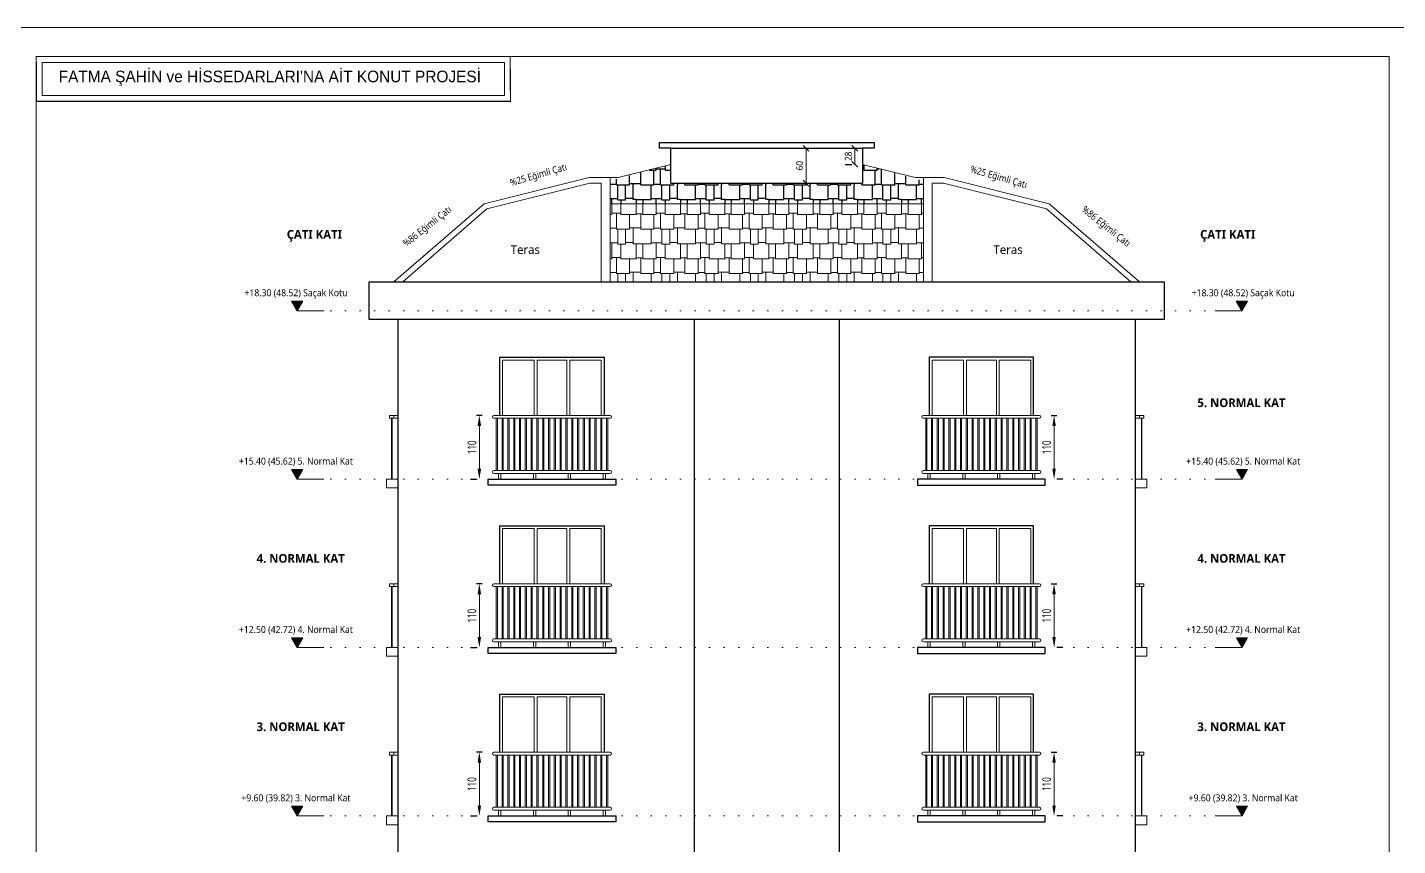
# Model space of a CAD drawing. Header units: metres. Extents: x 14968 to 56958, y -40276 to -31129.
# Drawn here: x 46344 to 48706, y -35885 to -34476 of the extents above; entities that cross this region are included whole.
import ezdxf
from ezdxf.enums import TextEntityAlignment as Align

# ---------------------------------------------------------------- set-up
doc = ezdxf.new("R2010")
doc.units = ezdxf.units.M
doc.linetypes.add('DOT', pattern=[0.25, 0, -0.25])
doc.layers.get('0').update_dxf_attribs({"lineweight": 13})
doc.layers.get('Defpoints').update_dxf_attribs({"lineweight": 9})
for name, color, linetype, lineweight in [('A ANTET', 7, 'Continuous', 13), ('A DUVAR', 7, 'Continuous', 25), ('A KORKULUK', 87, 'Continuous', 9), ('A KOT KESİT', 51, 'Continuous', 15), ('A PENCERE', 140, 'Continuous', 9), ('A YAZI', 7, 'Continuous', 13), ('A YAZI MALZEME', 131, 'Continuous', 9), ('A YAZI VAZ', 7, 'Continuous', 13), ('A ÇATI', 11, 'Continuous', 9), ('A ÖLÇÜ DIŞ', 31, 'Continuous', 13), ('A ÖLÇÜ KESİT', 31, 'Continuous', 9)]:
    doc.layers.add(name, color=color, linetype=linetype, lineweight=lineweight)
doc.layers.add('A KESİT DUVAR GÖRÜNÜŞ', color=7, linetype='Continuous', lineweight=9, true_color=0x848484)
doc.layers.add('A KOT KESİT KAT HİZASI', color=7, linetype='DOT', lineweight=15, true_color=0xffff7f)
doc.layers.add('A ÇATI GÖR', color=7, linetype='Continuous', true_color=0x848484)
doc.styles.add('HİB ARIAL 95', font='arial.ttf', dxfattribs={"width": 0.95})
doc.styles.add('HİB GENISO .9', font='GENISO.ttf', dxfattribs={"width": 0.9})
doc.styles.add('HİB NORMAL', font='segoeui.ttf')
doc.styles.add('HİB Segoe Semibold', font='')
doc.styles.add('HİB Segoe Semilight .7', font='segoeuisl.ttf', dxfattribs={"width": 0.7})
doc.styles.add('HİB Segoe Semilight .95', font='segoeuisl.ttf', dxfattribs={"width": 0.9})
doc.styles.get('HİB Segoe Semibold').set_extended_font_data('Segoe UI Semibold')
doc.dimstyles.new('HİB', dxfattribs={"dimtxt": 12, "dimasz": 18, "dimexe": 5, "dimexo": 30, "dimgap": 5, "dimtad": 1, "dimdec": 0, "dimzin": 0, "dimdsep": 46, "dimtxsty": 'HİB GENISO .9', "dimblk": 'CLOSEDBLANK', "dimtsz": 5, "dimcen": 0.09, "dimclrd": 256, "dimclre": 256, "dimclrt": 256, "dimadec": 0, "dimazin": 0, "dimtfac": 1, "dimtdec": 4, "dimtix": 1, "dimtofl": 0, "dimtmove": 0, "dimatfit": 3, "dimfxl": 30, "dimfxlon": 1, "dimtvp": 1, "dimtolj": 1, "dimtzin": 0, "dimlwd": -1, "dimlwe": -3, "dimarcsym": 0})
doc.dimstyles.new('HİB New', dxfattribs={"dimtxt": 12, "dimasz": 18, "dimexe": 5, "dimexo": 30, "dimgap": 5, "dimtad": 1, "dimdec": 0, "dimzin": 0, "dimdsep": 46, "dimtxsty": 'HİB Segoe Semilight .7', "dimcen": 0.09, "dimclrd": 256, "dimclre": 256, "dimclrt": 256, "dimadec": 0, "dimazin": 0, "dimtfac": 1, "dimtdec": 4, "dimtix": 1, "dimtofl": 0, "dimtmove": 0, "dimatfit": 3, "dimfxl": 30, "dimfxlon": 1, "dimtvp": 1, "dimtolj": 1, "dimtzin": 0, "dimlwd": -1, "dimlwe": -3, "dimarcsym": 0})
pattern_1 = [(0, (-155.43, 2.286), (76.2, 76.2), [7.62, -68.58]), (0, (-147.81, 0), (76.2, 76.2), [22.86, -53.34]), (0, (-124.95, 1.524), (76.2, 76.2), [11.43, -64.77]), (0, (-113.52, 0), (76.2, 76.2), [22.86, -53.34]), (0, (-90.66, 2.286), (76.2, 76.2), [11.43, -64.77]), (0, (-144, 25.146), (76.2, 76.2), [22.86, -53.34]), (0, (-155.43, 26.67), (76.2, 76.2), [11.43, -64.77]), (0, (-121.14, 27.43), (76.2, 76.2), [15.24, -60.96]), (0, (-105.9, 25.146), (76.2, 76.2), [26.67, -49.53]), (0, (-155.43, 51.054), (76.2, 76.2), [25.908, -50.292]), (0, (-129.525, 52.58), (76.2, 76.2), [18.288, -57.912]), (0, (-111.24, 50.29), (76.2, 76.2), [13.716, -62.484]), (0, (-97.52, 53.34), (76.2, 76.2), [12.954, -63.246]), (180, (-79.23, 51.054), (-76.2, -76.2), [5.334, -70.866]), (90, (-147.81, 0), (-76.2, 76.2), [26.67, -49.53]), (90, (-124.95, 0), (-76.2, 76.2), [25.146, -51.054]), (90, (-113.52, 0), (-76.2, 76.2), [27.432, -48.768]), (90, (-90.66, 0), (-76.2, 76.2), [25.146, -51.054]), (90, (-121.14, 25.146), (-76.2, 76.2), [27.432, -48.768]), (90, (-129.525, 51.054), (-76.2, 76.2), [25.146, -51.054]), (90, (-111.24, 50.29), (-76.2, 76.2), [25.908, -50.292]), (270, (-155.43, 51.054), (76.2, -76.2), [25.908, -50.292]), (270, (-144, 51.054), (76.2, -76.2), [25.908, -50.292]), (270, (-105.9, 50.29), (76.2, -76.2), [25.146, -51.054]), (90, (-84.57, 51.054), (-76.2, 76.2), [25.146, -51.054]), (90, (-97.52, 50.29), (-76.2, 76.2), [25.908, -50.292]), (270, (-84.57, 2.286), (76.2, -76.2), [2.286, -73.914])]

# ---------------------------------------------------------------- blocks, each defined once
blk = doc.blocks.new('*D419')
at = {"layer": 'A ÖLÇÜ DIŞ', "lineweight": -3, "ltscale": 0.5}
for p, q in [((48108.5, -35144.1), (48118.5, -35144.1)), ((48128.5, -35254.1), (48118.5, -35254.1))]:
    blk.add_line(p, q, dxfattribs=at)
at = {"layer": 'A ÖLÇÜ DIŞ', "ltscale": 0.5}
blk.add_line((48113.5, -35236.1), (48113.5, -35162.1), dxfattribs=at)
at = {"layer": 'A ÖLÇÜ DIŞ'}
for points in [[(48116.5, -35162.1), (48110.5, -35162.1), (48113.5, -35144.1)], [(48110.5, -35236.1), (48116.5, -35236.1), (48113.5, -35254.1)]]:
    blk.add_solid(points, dxfattribs=at)
at = {"layer": 'Defpoints', "color": 0}
for p in [(48078.5, -35144.1), (48113.5, -35144.1), (48098.5, -35254.1)]:
    blk.add_point(p, dxfattribs=at)
at = {"layer": 'A ÖLÇÜ DIŞ', "ltscale": 0.5, "insert": (48100.7, -35199.1), "char_height": 15, "attachment_point": 5, "rotation": 90, "style": 'HİB Segoe Semilight .7'}
blk.add_mtext('\\A1;110', dxfattribs=at)
blk = doc.blocks.new('PENCERE 1')
at = {"layer": 'A DUVAR'}
blk.add_lwpolyline([(0, 100), (0, 200), (180, 200), (180, 100)], dxfattribs=at)
blk.add_lwpolyline([(-20, -10), (200, -10), (200, -20), (-20, -20)], close=True, dxfattribs=at)
at = {"layer": 'A KORKULUK'}
for p, q in [((190, 100), (-10, 100)), ((190, 95), (-10, 95)), ((190, 5), (-10, 5)), ((190, 0), (-10, 0))]:
    blk.add_line(p, q, dxfattribs=at)
for points in [[(-4, 95), (-4, 5), (-6, 5), (-6, 95)], [(4, 95), (4, 5), (6, 5), (6, 95)], [(14, 95), (14, 5), (16, 5), (16, 95)], [(24, 95), (24, 5), (26, 5), (26, 95)], [(34, 95), (34, 5), (36, 5), (36, 95)], [(44, 95), (44, 5), (46, 5), (46, 95)], [(54, 95), (54, 5), (56, 5), (56, 95)], [(64, 95), (64, 5), (66, 5), (66, 95)], [(74, 95), (74, 5), (76, 5), (76, 95)], [(84, 95), (84, 5), (86, 5), (86, 95)], [(96, 95), (96, 5), (94, 5), (94, 95)], [(106, 95), (106, 5), (104, 5), (104, 95)], [(116, 95), (116, 5), (114, 5), (114, 95)], [(126, 95), (126, 5), (124, 5), (124, 95)], [(136, 95), (136, 5), (134, 5), (134, 95)], [(146, 95), (146, 5), (144, 5), (144, 95)], [(156, 95), (156, 5), (154, 5), (154, 95)], [(166, 95), (166, 5), (164, 5), (164, 95)], [(176, 95), (176, 5), (174, 5), (174, 95)], [(184, 95), (184, 5), (186, 5), (186, 95)], [(2, 0), (2, -10), (-2, -10), (-2, 0)], [(62, 0), (62, -10), (58, -10), (58, 0)], [(122, 0), (122, -10), (118, -10), (118, 0)], [(182, 0), (182, -10), (178, -10), (178, 0)]]:
    blk.add_lwpolyline(points, close=True, dxfattribs=at)
for centre, start, end in [((-10, 97.5), 90, 270), ((190, 97.5), 270, 90), ((-10, 2.5), 90, 270), ((190, 2.5), 270, 90)]:
    blk.add_arc(centre, 2.5, start, end, dxfattribs=at)
at = {"layer": 'A PENCERE'}
for points in [[(5, 100), (5, 195), (59.2, 195), (59.2, 100)], [(64.2, 100), (64.2, 195), (115.8, 195), (115.8, 100)], [(120.8, 100), (120.8, 195), (175, 195), (175, 100)]]:
    blk.add_lwpolyline(points, dxfattribs=at)
blk = doc.blocks.new('*D418')
at = {"layer": 'A ÖLÇÜ DIŞ', "lineweight": -3, "ltscale": 0.5}
for p, q in [((48108.5, -35434.1), (48118.5, -35434.1)), ((48128.5, -35544.1), (48118.5, -35544.1))]:
    blk.add_line(p, q, dxfattribs=at)
at = {"layer": 'A ÖLÇÜ DIŞ', "ltscale": 0.5}
blk.add_line((48113.5, -35526.1), (48113.5, -35452.1), dxfattribs=at)
at = {"layer": 'A ÖLÇÜ DIŞ'}
for points in [[(48116.5, -35452.1), (48110.5, -35452.1), (48113.5, -35434.1)], [(48110.5, -35526.1), (48116.5, -35526.1), (48113.5, -35544.1)]]:
    blk.add_solid(points, dxfattribs=at)
at = {"layer": 'Defpoints', "color": 0}
for p in [(48078.5, -35434.1), (48113.5, -35434.1), (48098.5, -35544.1)]:
    blk.add_point(p, dxfattribs=at)
at = {"layer": 'A ÖLÇÜ DIŞ', "ltscale": 0.5, "insert": (48100.7, -35489.1), "char_height": 15, "attachment_point": 5, "rotation": 90, "style": 'HİB Segoe Semilight .7'}
blk.add_mtext('\\A1;110', dxfattribs=at)
blk = doc.blocks.new('*D417')
at = {"layer": 'A ÖLÇÜ DIŞ', "lineweight": -3, "ltscale": 0.5}
for p, q in [((48108.5, -35724.1), (48118.5, -35724.1)), ((48128.5, -35834.1), (48118.5, -35834.1))]:
    blk.add_line(p, q, dxfattribs=at)
at = {"layer": 'A ÖLÇÜ DIŞ', "ltscale": 0.5}
blk.add_line((48113.5, -35816.1), (48113.5, -35742.1), dxfattribs=at)
at = {"layer": 'A ÖLÇÜ DIŞ'}
for points in [[(48116.5, -35742.1), (48110.5, -35742.1), (48113.5, -35724.1)], [(48110.5, -35816.1), (48116.5, -35816.1), (48113.5, -35834.1)]]:
    blk.add_solid(points, dxfattribs=at)
at = {"layer": 'Defpoints', "color": 0}
for p in [(48078.5, -35724.1), (48113.5, -35724.1), (48098.5, -35834.1)]:
    blk.add_point(p, dxfattribs=at)
at = {"layer": 'A ÖLÇÜ DIŞ', "ltscale": 0.5, "insert": (48100.7, -35779.1), "char_height": 15, "attachment_point": 5, "rotation": 90, "style": 'HİB Segoe Semilight .7'}
blk.add_mtext('\\A1;110', dxfattribs=at)
blk = doc.blocks.new('*D413')
at = {"layer": 'A ÖLÇÜ DIŞ', "lineweight": -3, "ltscale": 0.5}
for p, q in [((47127.9, -35144.1), (47118, -35144.1)), ((47107.9, -35254.1), (47118, -35254.1))]:
    blk.add_line(p, q, dxfattribs=at)
at = {"layer": 'A ÖLÇÜ DIŞ', "ltscale": 0.5}
blk.add_line((47123, -35236.1), (47123, -35162.1), dxfattribs=at)
at = {"layer": 'A ÖLÇÜ DIŞ'}
for points in [[(47126, -35162.1), (47120, -35162.1), (47123, -35144.1)], [(47120, -35236.1), (47126, -35236.1), (47123, -35254.1)]]:
    blk.add_solid(points, dxfattribs=at)
at = {"layer": 'Defpoints', "color": 0}
for p in [(47123, -35144.1), (47157.9, -35144.1), (47137.9, -35254.1)]:
    blk.add_point(p, dxfattribs=at)
at = {"layer": 'A ÖLÇÜ DIŞ', "ltscale": 0.5, "insert": (47110.2, -35199.1), "char_height": 15, "attachment_point": 5, "rotation": 90, "style": 'HİB Segoe Semilight .7'}
blk.add_mtext('\\A1;110', dxfattribs=at)
blk = doc.blocks.new('*D412')
at = {"layer": 'A ÖLÇÜ DIŞ', "lineweight": -3, "ltscale": 0.5}
for p, q in [((47127.9, -35434.1), (47118, -35434.1)), ((47107.9, -35544.1), (47118, -35544.1))]:
    blk.add_line(p, q, dxfattribs=at)
at = {"layer": 'A ÖLÇÜ DIŞ', "ltscale": 0.5}
blk.add_line((47123, -35526.1), (47123, -35452.1), dxfattribs=at)
at = {"layer": 'A ÖLÇÜ DIŞ'}
for points in [[(47126, -35452.1), (47120, -35452.1), (47123, -35434.1)], [(47120, -35526.1), (47126, -35526.1), (47123, -35544.1)]]:
    blk.add_solid(points, dxfattribs=at)
at = {"layer": 'Defpoints', "color": 0}
for p in [(47123, -35434.1), (47157.9, -35434.1), (47137.9, -35544.1)]:
    blk.add_point(p, dxfattribs=at)
at = {"layer": 'A ÖLÇÜ DIŞ', "ltscale": 0.5, "insert": (47110.2, -35489.1), "char_height": 15, "attachment_point": 5, "rotation": 90, "style": 'HİB Segoe Semilight .7'}
blk.add_mtext('\\A1;110', dxfattribs=at)
blk = doc.blocks.new('*D411')
at = {"layer": 'A ÖLÇÜ DIŞ', "lineweight": -3, "ltscale": 0.5}
for p, q in [((47127.9, -35724.1), (47118, -35724.1)), ((47107.9, -35834.1), (47118, -35834.1))]:
    blk.add_line(p, q, dxfattribs=at)
at = {"layer": 'A ÖLÇÜ DIŞ', "ltscale": 0.5}
blk.add_line((47123, -35816.1), (47123, -35742.1), dxfattribs=at)
at = {"layer": 'A ÖLÇÜ DIŞ'}
for points in [[(47126, -35742.1), (47120, -35742.1), (47123, -35724.1)], [(47120, -35816.1), (47126, -35816.1), (47123, -35834.1)]]:
    blk.add_solid(points, dxfattribs=at)
at = {"layer": 'Defpoints', "color": 0}
for p in [(47123, -35724.1), (47157.9, -35724.1), (47137.9, -35834.1)]:
    blk.add_point(p, dxfattribs=at)
at = {"layer": 'A ÖLÇÜ DIŞ', "ltscale": 0.5, "insert": (47110.2, -35779.1), "char_height": 15, "attachment_point": 5, "rotation": 90, "style": 'HİB Segoe Semilight .7'}
blk.add_mtext('\\A1;110', dxfattribs=at)
blk = doc.blocks.new('*D1827')
at = {"layer": 'A ÖLÇÜ KESİT', "lineweight": -3, "ltscale": 0.5}
for p, q in [((47662.1, -34684.1), (47681.1, -34684.1)), ((47666.9, -34744), (47681.1, -34744))]:
    blk.add_line(p, q, dxfattribs=at)
at = {"layer": 'A ÖLÇÜ KESİT', "ltscale": 0.5}
for p, q in [((47691.1, -34689.1), (47681.1, -34679.1)), ((47686.1, -34744), (47686.1, -34684.1)), ((47681.1, -34739), (47691.1, -34749))]:
    blk.add_line(p, q, dxfattribs=at)
at = {"layer": 'Defpoints', "color": 0}
for p in [(47686.1, -34684.1), (47692.1, -34684.1), (47696.9, -34744)]:
    blk.add_point(p, dxfattribs=at)
at = {"layer": 'A ÖLÇÜ KESİT', "ltscale": 0.5, "insert": (47674.9, -34714), "char_height": 12, "attachment_point": 5, "rotation": 90, "style": 'HİB Segoe Semilight .95'}
blk.add_mtext('\\A1;60', dxfattribs=at)
blk = doc.blocks.new('_ClosedBlank')
at = {"color": 0, "linetype": 'ByBlock', "lineweight": -2}
for p, q in [((-1, 0.166667), (0, 0)), ((-1, 0.166667), (-1, -0.166667)), ((0, 0), (-1, -0.166667))]:
    blk.add_line(p, q, dxfattribs=at)
blk = doc.blocks.new('*D1828')
at = {"layer": 'A ÖLÇÜ KESİT', "lineweight": -3, "ltscale": 0.5}
for p, q in [((47753.2, -34684.1), (47765.2, -34684.1)), ((47753.2, -34711.8), (47765.2, -34711.8))]:
    blk.add_line(p, q, dxfattribs=at)
at = {"layer": 'A ÖLÇÜ KESİT', "ltscale": 0.5}
for p, q in [((47775.2, -34689.1), (47765.2, -34679.1)), ((47770.2, -34711.8), (47770.2, -34684.1)), ((47765.2, -34706.8), (47775.2, -34716.8))]:
    blk.add_line(p, q, dxfattribs=at)
at = {"layer": 'Defpoints', "color": 0}
for p in [(47770.2, -34684.1), (47783.2, -34684.1), (47783.2, -34711.8)]:
    blk.add_point(p, dxfattribs=at)
at = {"layer": 'A ÖLÇÜ KESİT', "ltscale": 0.5, "insert": (47759, -34697.9), "char_height": 12, "attachment_point": 5, "rotation": 90, "style": 'HİB Segoe Semilight .95'}
blk.add_mtext('\\A1;28', dxfattribs=at)
blk = doc.blocks.new('KOT KESİT')
at = {"layer": 'A KOT KESİT', "transparency": 33554687}
h = blk.add_hatch(color=256, dxfattribs=at)
h.dxf.hatch_style = 1
h.paths.add_polyline_path([(9.7, 16.9), (-9.7, 16.9), (0, 0)])
at = {"layer": 'A KOT KESİT'}
blk.add_line((0, 0), (46.1, 0), dxfattribs=at)
blk.add_lwpolyline([(9.7, 16.9), (-9.7, 16.9), (0, 0)], close=True, dxfattribs=at)
at = {"layer": 'A KOT KESİT', "ltscale": 100, "transparency": 33554687, "style": 'HİB Segoe Semilight .95', "width": 0.95}
blk.add_attdef('YAZI', text='', height=12, dxfattribs=at).set_placement((-2.1, 25.2), align=Align.CENTER)

msp = doc.modelspace()

# ---------------------------------------------------------------- hatches: boundary and pattern name
at = {"layer": 'A ÇATI', "transparency": 33554687}
h = msp.add_hatch(dxfattribs=at)
h.set_pattern_fill('SHAKES1', color=256, scale=3)
h.set_pattern_definition(pattern_1)
h.paths.add_polyline_path([(47888.2, -34914.1), (47888.2, -34779.5), (47348.2, -34779.5), (47348.2, -34914.1)])
at = {"layer": 'A ÇATI GÖR', "transparency": 33554687}
h = msp.add_hatch(dxfattribs=at)
h.set_pattern_fill('SHAKES1', color=256, scale=3)
h.set_pattern_definition(pattern_1)
h.paths.add_polyline_path([(47888.2, -34779.5), (47888.2, -34740.3), (47783.2, -34711.8), (47783.2, -34711.8), (47783.2, -34745.2), (47453.2, -34745.2), (47453.2, -34711.8), (47348.2, -34740.3), (47348.2, -34779.5)])

# ---------------------------------------------------------------- linework, layer by layer
at = {"layer": 'A ANTET'}
msp.add_lwpolyline([(28638.9, -34475.9), (56958.3, -34475.9), (56958.3, -37375.9), (28638.9, -37375.9)], close=True, dxfattribs=at)
at = {"layer": 'A ANTET', "linetype": 'ByBlock', "ltscale": 100}
msp.add_lwpolyline([(46359.9, -34603.3, 2.02, 2.02, 0), (47176.7, -34603.3, 2.02, 2.02, 0), (47176.1, -34525.9, 2.02, 2.02, 0), (46359.3, -34525.9, 2.02, 2.02, 0)], format="xyseb", close=True, dxfattribs=at)
msp.add_lwpolyline([(46369.4, -34536), (47166.2, -34536), (47166.2, -34593.2), (46369.4, -34593.2)], close=True, dxfattribs=at)
at = {"layer": 'A DUVAR', "ltscale": 0.5}
for p, q in [((47433.2, -34684.1), (47433.2, -34674.1)), ((47433.2, -34674.1), (47453.2, -34674.1)), ((47453.2, -34684.1), (47433.2, -34684.1)), ((47453.2, -34674.1), (47783.2, -34674.1)), ((47453.2, -34684.1), (47783.2, -34684.1)), ((47453.2, -34744), (47453.2, -34684.1)), ((47783.2, -34674.1), (47803.2, -34674.1)), ((47803.2, -34684.1), (47783.2, -34684.1)), ((47783.2, -34684.1), (47783.2, -34744)), ((47803.2, -34674.1), (47803.2, -34684.1)), ((47453.2, -34744), (47783.2, -34744)), ((46983.2, -36464.1), (46983.2, -34979.1)), ((47493.2, -34979.1), (47493.2, -36799.8)), ((47743.2, -34979.1), (47743.2, -36802.4)), ((48253.2, -34979.1), (48253.2, -36464.1))]:
    msp.add_line(p, q, dxfattribs=at)
msp.add_lwpolyline([(48303.2, -34914.1), (48303.2, -34979.1), (46933.2, -34979.1), (46933.2, -34914.1)], close=True, dxfattribs=at)
at = {"layer": 'A KESİT DUVAR GÖRÜNÜŞ', "ltscale": 0.5}
for points in [[(46983.2, -35254.1), (46963.2, -35254.1), (46963.2, -35269.1), (46983.2, -35269.1)], [(48253.2, -35254.1), (48273.2, -35254.1), (48273.2, -35269.1), (48253.2, -35269.1)], [(46983.2, -35544.1), (46963.2, -35544.1), (46963.2, -35559.1), (46983.2, -35559.1)], [(48253.2, -35544.1), (48273.2, -35544.1), (48273.2, -35559.1), (48253.2, -35559.1)], [(46983.2, -35834.1), (46963.2, -35834.1), (46963.2, -35849.1), (46983.2, -35849.1)], [(48253.2, -35834.1), (48273.2, -35834.1), (48273.2, -35849.1), (48253.2, -35849.1)]]:
    msp.add_lwpolyline(points, dxfattribs=at)
at = {"layer": 'A KORKULUK', "ltscale": 0.5}
for p, q in [((46975.7, -35144.1), (46983.2, -35144.1)), ((46975.7, -35149.1), (46983.2, -35149.1)), ((48260.7, -35144.1), (48253.2, -35144.1)), ((48260.7, -35149.1), (48253.2, -35149.1)), ((46975.7, -35434.1), (46983.2, -35434.1)), ((46975.7, -35439.1), (46983.2, -35439.1)), ((48260.7, -35434.1), (48253.2, -35434.1)), ((48260.7, -35439.1), (48253.2, -35439.1)), ((46975.7, -35724.1), (46983.2, -35724.1)), ((48260.7, -35724.1), (48253.2, -35724.1)), ((46975.7, -35729.1), (46983.2, -35729.1)), ((48260.7, -35729.1), (48253.2, -35729.1))]:
    msp.add_line(p, q, dxfattribs=at)
for points in [[(46968.2, -35144.1), (46975.7, -35144.1), (46975.7, -35149.1), (46968.2, -35149.1)], [(46971.5, -35149.1), (46971.5, -35254.1), (46972.5, -35254.1), (46972.5, -35149.1)], [(48268.2, -35144.1), (48260.7, -35144.1), (48260.7, -35149.1), (48268.2, -35149.1)], [(48265, -35149.1), (48265, -35254.1), (48264, -35254.1), (48264, -35149.1)], [(46968.2, -35434.1), (46975.7, -35434.1), (46975.7, -35439.1), (46968.2, -35439.1)], [(46971.5, -35439.1), (46971.5, -35544.1), (46972.5, -35544.1), (46972.5, -35439.1)], [(48268.2, -35434.1), (48260.7, -35434.1), (48260.7, -35439.1), (48268.2, -35439.1)], [(48265, -35439.1), (48265, -35544.1), (48264, -35544.1), (48264, -35439.1)], [(46968.2, -35724.1), (46975.7, -35724.1), (46975.7, -35729.1), (46968.2, -35729.1)], [(48268.2, -35724.1), (48260.7, -35724.1), (48260.7, -35729.1), (48268.2, -35729.1)], [(46971.5, -35729.1), (46971.5, -35834.1), (46972.5, -35834.1), (46972.5, -35729.1)], [(48265, -35729.1), (48265, -35834.1), (48264, -35834.1), (48264, -35729.1)]]:
    msp.add_lwpolyline(points, close=True, dxfattribs=at)
at = {"layer": 'A KOT KESİT KAT HİZASI', "ltscale": 100}
for p, q in [((46842.1, -34964.1), (48399.8, -34964.1)), ((46842.1, -35254.1), (48399.8, -35254.1)), ((46842.1, -35544.1), (48399.8, -35544.1)), ((46842.1, -35834.1), (48399.8, -35834.1))]:
    msp.add_line(p, q, dxfattribs=at)
at = {"layer": 'A YAZI VAZ', "ltscale": 0.5}
msp.add_lwpolyline([(46359.3, -34525.9), (48691, -34525.9), (48691, -37325.9), (46359.3, -37325.9)], close=True, dxfattribs=at)
at = {"layer": 'A ÇATI'}
for p, q in [((47348.2, -34734.2), (47348.2, -34914.1)), ((47888.2, -34734.2), (47888.2, -34914.1)), ((47135.8, -34788.6), (47313.7, -34744.4)), ((47313.7, -34744.4), (47333.2, -34744.4)), ((47333.2, -34744.4), (47333.2, -34914.1)), ((47922.8, -34744.4), (47903.2, -34744.4)), ((47903.2, -34744.4), (47903.2, -34914.1)), ((48100.6, -34788.6), (47922.8, -34744.4)), ((46975.6, -34914.1), (47131.1, -34779.5)), ((47348.2, -34779.5), (47888.2, -34779.5)), ((48260.8, -34914.1), (48105.3, -34779.5)), ((46990.9, -34914.1), (47135.8, -34788.6)), ((48245.5, -34914.1), (48100.6, -34788.6))]:
    msp.add_line(p, q, dxfattribs=at)
for points in [[(47131.1, -34779.5), (47312.4, -34734.4), (47362.4, -34734.4), (47453.2, -34711.8)], [(48105.3, -34779.5), (47924, -34734.4), (47874, -34734.4), (47783.2, -34711.8)]]:
    msp.add_lwpolyline(points, dxfattribs=at)

# ---------------------------------------------------------------- block references
at = {"layer": 'A KOT KESİT'}
for p, values in [((46809.1, -34964.1), {'YAZI': '+18.30 (48.52) Saçak Kotu'}), ((46809, -35254.1), {'YAZI': '+15.40 (45.62) 5. Normal Kat'}), ((46809, -35544.1), {'YAZI': '+12.50 (42.72) 4. Normal Kat'}), ((46809, -35834.1), {'YAZI': '+9.60 (39.82) 3. Normal Kat'})]:
    msp.add_blockref('KOT KESİT', p, dxfattribs=at).add_auto_attribs(values)
ref = msp.add_blockref('KOT KESİT', (48437.2, -34964.1), dxfattribs=dict(at, xscale=-1))
ref.add_attrib('YAZI', '+18.30 (48.52) Saçak Kotu', dxfattribs={"ltscale": 100, "transparency": 33554687, "height": 12, "style": 'HİB Segoe Semilight .95', "width": 0.95}).set_placement((48439.4, -34938.9), align=Align.CENTER)
ref = msp.add_blockref('KOT KESİT', (48437.4, -35254.1), dxfattribs=dict(at, xscale=-1))
ref.add_attrib('YAZI', '+15.40 (45.62) 5. Normal Kat', dxfattribs={"ltscale": 100, "transparency": 33554687, "height": 12, "style": 'HİB Segoe Semilight .95', "width": 0.95}).set_placement((48439.5, -35228.9), align=Align.CENTER)
ref = msp.add_blockref('KOT KESİT', (48437.4, -35544.1), dxfattribs=dict(at, xscale=-1))
ref.add_attrib('YAZI', '+12.50 (42.72) 4. Normal Kat', dxfattribs={"ltscale": 100, "transparency": 33554687, "height": 12, "style": 'HİB Segoe Semilight .95', "width": 0.95}).set_placement((48439.5, -35518.9), align=Align.CENTER)
ref = msp.add_blockref('KOT KESİT', (48437.4, -35834.1), dxfattribs=dict(at, xscale=-1))
ref.add_attrib('YAZI', '+9.60 (39.82) 3. Normal Kat', dxfattribs={"ltscale": 100, "transparency": 33554687, "height": 12, "style": 'HİB Segoe Semilight .95', "width": 0.95}).set_placement((48439.5, -35808.9), align=Align.CENTER)
at = {"layer": 'A YAZI MALZEME', "ltscale": 0.5}
for p in [(47158.2, -35244.1), (47158.2, -35534.1), (47158.2, -35824.1)]:
    msp.add_blockref('PENCERE 1', p, dxfattribs=at)
at = {"layer": 'A YAZI MALZEME', "ltscale": 0.5, "xscale": -1}
for p in [(48078.2, -35244.1), (48078.2, -35534.1), (48078.2, -35824.1)]:
    msp.add_blockref('PENCERE 1', p, dxfattribs=at)

# ---------------------------------------------------------------- texts
at = {"layer": 'A ANTET', "linetype": 'ByBlock', "ltscale": 100, "insert": (47134.5, -34563.4), "char_height": 20, "width": 1472.855, "attachment_point": 5, "style": 'HİB ARIAL 95'}
msp.add_mtext("\\pxql;FATMA ŞAHİN ve HİSSEDARLARI'NA AİT KONUT PROJESİ", dxfattribs=at)
at = {"layer": 'A YAZI', "ltscale": 100, "char_height": 12, "width": 110.401, "style": 'HİB Segoe Semilight .95'}
for s, insert, attachment_point, rotation in [('%25 Eğimli Çatı', (47174.5, -34737.7), 1, 16.1074), ('%25 Eğimli Çatı', (48068.4, -34741.4), 3, 343.8926), ('%86 Eğimli Çatı', (46989.4, -34844.8), 1, 38.168), ('%86 Eğimli Çatı', (48247, -34844.8), 3, 321.832)]:
    msp.add_mtext(s, dxfattribs=dict(at, insert=insert, attachment_point=attachment_point, rotation=rotation))
at = {"layer": 'A YAZI', "ltscale": 100, "char_height": 15, "width": 265.894, "style": 'HİB Segoe Semibold'}
for s, insert, attachment_point in [('\\pxi-3,l4,qc,t4;ÇATI KATI', (46964.2, -34824.8), 3), ('\\pxi-3,l4,qc,t4;ÇATI KATI', (48272.3, -34824.8), 1), ('\\pxi-3,l4,qc,t4;5. NORMAL KAT', (48296, -35114.8), 1), ('\\pxi-3,l4,qc,t4;4. NORMAL KAT', (46940.5, -35382.9), 3), ('\\pxi-3,l4,qc,t4;4. NORMAL KAT', (48296, -35382.9), 1), ('\\pxi-3,l4,qc,t4;3. NORMAL KAT', (46940.5, -35672.9), 3), ('\\pxi-3,l4,qc,t4;3. NORMAL KAT', (48296, -35672.9), 1)]:
    msp.add_mtext(s, dxfattribs=dict(at, insert=insert, attachment_point=attachment_point))
at = {"layer": 'A YAZI VAZ', "ltscale": 0.5, "char_height": 15, "style": 'HİB NORMAL'}
for insert, attachment_point in [((47227.4, -34851.1), 3), ((48009.1, -34851.1), 1)]:
    msp.add_mtext('Teras', dxfattribs=dict(at, insert=insert, attachment_point=attachment_point))

# ---------------------------------------------------------------- dimensions: what is measured, and where the dimension line sits
at = {"layer": 'A ÖLÇÜ DIŞ', "ltscale": 0.5}
for base, p1, p2, picture, middle in [((47123, -35144.1), (47137.9, -35254.1), (47157.9, -35144.1), '*D413', (47110.2, -35199.1)), ((48113.5, -35144.1), (48098.5, -35254.1), (48078.5, -35144.1), '*D419', (48100.7, -35199.1)), ((47123, -35434.1), (47137.9, -35544.1), (47157.9, -35434.1), '*D412', (47110.2, -35489.1)), ((48113.5, -35434.1), (48098.5, -35544.1), (48078.5, -35434.1), '*D418', (48100.7, -35489.1)), ((47123, -35724.1), (47137.9, -35834.1), (47157.9, -35724.1), '*D411', (47110.2, -35779.1)), ((48113.5, -35724.1), (48098.5, -35834.1), (48078.5, -35724.1), '*D417', (48100.7, -35779.1))]:
    dim = msp.add_linear_dim(base=base, p1=p1, p2=p2, angle=90, dimstyle='HİB New', override={"dimtxt": 15}, dxfattribs=at)
    dim.commit()
    dim.dimension.update_dxf_attribs({"geometry": picture, "text_midpoint": middle})
at = {"layer": 'A ÖLÇÜ KESİT', "ltscale": 0.5}
for base, p1, p2, picture, middle in [((47686.1, -34684.1), (47696.9, -34744), (47692.1, -34684.1), '*D1827', (47674.9, -34714)), ((47770.2, -34684.1), (47783.2, -34711.8), (47783.2, -34684.1), '*D1828', (47759, -34697.9))]:
    dim = msp.add_linear_dim(base=base, p1=p1, p2=p2, angle=90, dimstyle='HİB', override={"dimtxt": 12, "dimtxsty": 'HİB Segoe Semilight .95'}, dxfattribs=at)
    dim.commit()
    dim.dimension.update_dxf_attribs({"geometry": picture, "text_midpoint": middle})

doc.saveas('drawing.dxf')
